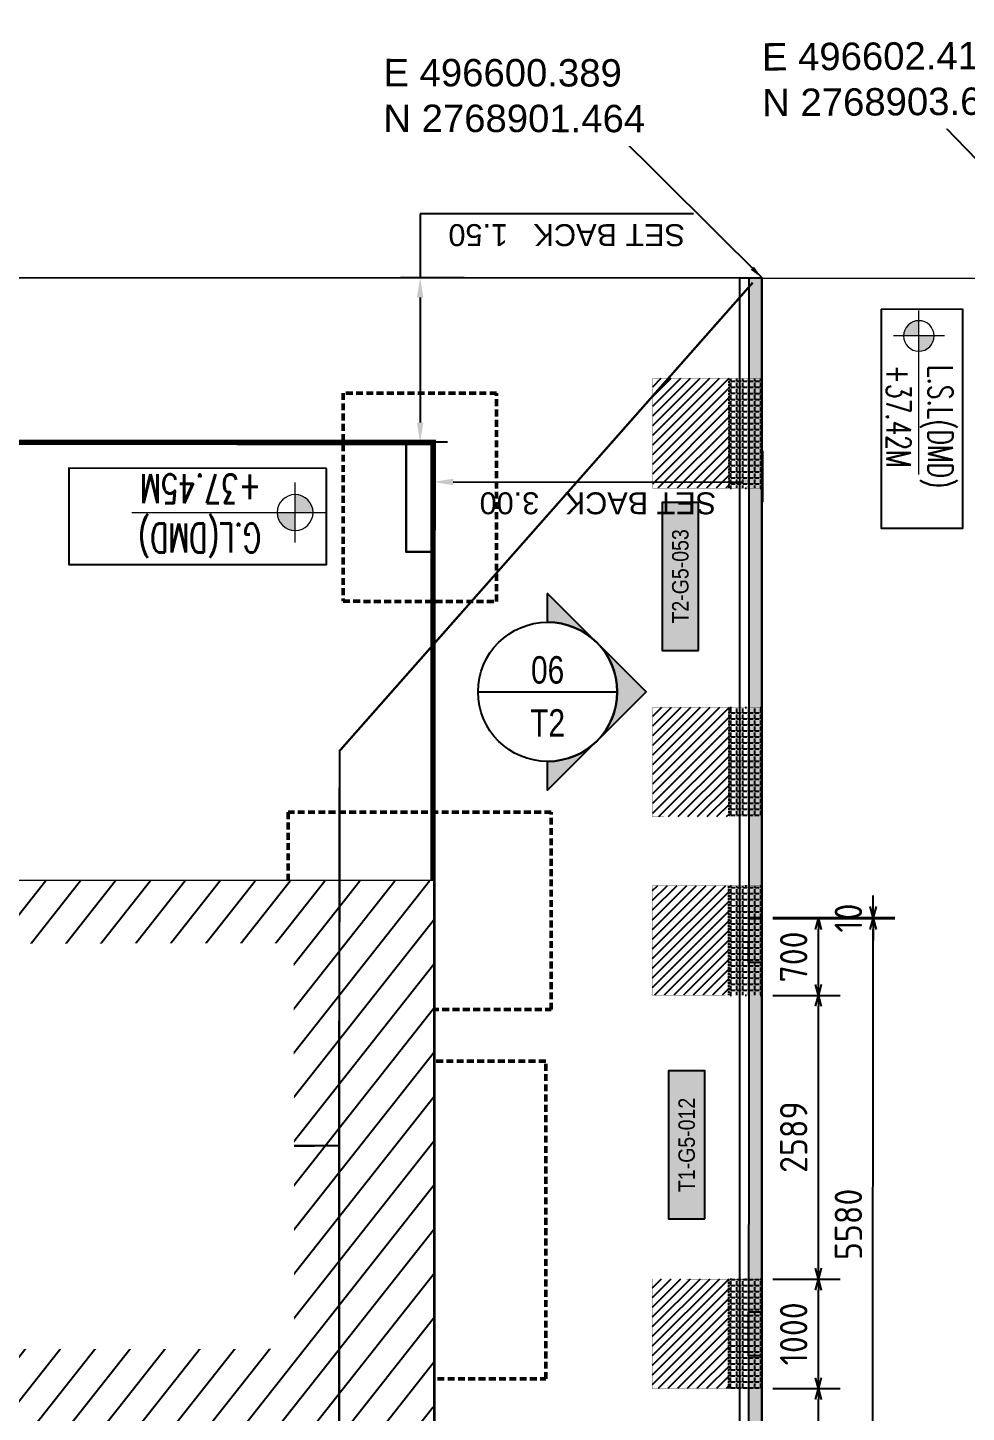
# Model space of a CAD drawing. Header units: centimetres. Extents: x -6122352 to 4157695, y -1694241 to 1947892.
# Drawn here: x 137659 to 146221, y -161124 to -148489 of the extents above; entities that cross this region are included whole.
import ezdxf
from ezdxf.enums import TextEntityAlignment as Align
from ezdxf.xclip import XClip

# ---------------------------------------------------------------- set-up
doc = ezdxf.new("R2010")
doc.units = ezdxf.units.CM
doc.header["$MEASUREMENT"] = 0
doc.header["$XCLIPFRAME"] = 2
doc.header["$PDMODE"] = 66
doc.header["$PDSIZE"] = 100
for name, pattern in [('DASHED2', [0.375, 0.25, -0.125]), ('XR-AR-END-SETTING OUT PLAN$0$23261-XR-AR-SI-GF$0$HIDDEN', [0.375, 0.25, -0.125]), ('XR-AR-END-SETTING OUT PLAN$0$23585-XR-AR-END-GROUND FLOOR$0$23261-XR-AR-SI-GF$0$HIDDEN', [0.375, 0.25, -0.125]), ('XR-AR-END-SETTING OUT PLAN$0$23585-XR-AR-END-GROUND FLOOR$0$945-4P-1-101-GROUND FLOOR PLAN$0$XR-MIDDLE-GROUND FLOOR PLAN$0$HIDDEN2', [0.1875, 0.125, -0.0625]), ('XR-AR-END-SETTING OUT PLAN$0$23585-XR-AR-END-GROUND FLOOR$0$XR-END-GROUND FLOOR PLAN$0$HIDDEN2', [0.1875, 0.125, -0.0625])]:
    doc.linetypes.add(name, pattern=pattern)
for name, color, linetype in [('00-MI-DIM', 7, 'Continuous'), ('23585-XR-AR-BOUNDARY WALLS AND SETBACKS$0$setback', 7, 'XR-AR-END-SETTING OUT PLAN$0$23261-XR-AR-SI-GF$0$HIDDEN'), ('@MI-FOOTINGS', 7, 'Continuous'), ('@MI-MEP', 7, 'Continuous'), ('@MI-REF LAYER', 7, 'Continuous'), ('@MI-TYPE-01', 30, 'Continuous'), ('@MI-TYPE-02', 6, 'Continuous'), ('B_TH_4', 7, 'Continuous'), ('PANEL-TAGS', 7, 'Continuous'), ('XR-AR-END-SETTING OUT PLAN$0$23585-XR-AR-END-GROUND FLOOR$0$A-Flor-Strs', 1, 'Continuous'), ('XREF1$0$S-LEVELS', 2, 'Continuous'), ('XREF1$0$TYPICAL NEW PROFILE', 3, 'Continuous')]:
    doc.layers.add(name, color=color, linetype=linetype)
doc.layers.add('23585-XR-AR-DAMAC PLOT LIMITS$0$1-End units', color=7, linetype='Continuous', lineweight=5, true_color=0xf8991e)
doc.layers.add('23585-XR-AR-DAMAC PLOT LIMITS$0$1-Open Space', color=7, linetype='Continuous', lineweight=5, true_color=0x90cf5a)
for name, color, linetype, lineweight in [('@ Foundations', 4, 'DASHED2', 50), ('A-ANNO-TEXT', 3, 'Continuous', 25), ('Text Coordinate', 7, 'Continuous', 15), ('XR-AR-END-SETTING OUT PLAN$0$23585-XR-AR-END-GROUND FLOOR$0$A-DOOR-FULL', 1, 'Continuous', 9), ('XR-AR-END-SETTING OUT PLAN$0$23585-XR-AR-END-GROUND FLOOR$0$A-FLOR-OVHD', 9, 'XR-AR-END-SETTING OUT PLAN$0$23585-XR-AR-END-GROUND FLOOR$0$23261-XR-AR-SI-GF$0$HIDDEN', 15), ('XR-AR-END-SETTING OUT PLAN$0$23585-XR-AR-END-GROUND FLOOR$0$A-GLAZ-SILL', 8, 'Continuous', 5), ('XR-AR-END-SETTING OUT PLAN$0$23585-XR-AR-END-GROUND FLOOR$0$A-GLAZ-WNDO', 232, 'Continuous', 9), ('XR-AR-END-SETTING OUT PLAN$0$23585-XR-AR-END-GROUND FLOOR$0$A-WALL', 7, 'Continuous', 30), ('XR-AR-END-SETTING OUT PLAN$0$23585-XR-AR-END-GROUND FLOOR$0$S-COLS', 51, 'Continuous', 40), ('XR-AR-END-SETTING OUT PLAN$0$23585-XR-AR-END-GROUND FLOOR$0$S-COLS-PATT', 8, 'Continuous', 5), ('XREF1$0$36-TAGLVL', 23, 'Continuous', 9)]:
    doc.layers.add(name, color=color, linetype=linetype, lineweight=lineweight)
doc.styles.add('Arial Narrow', font='ARIALN.TTF', dxfattribs={"width": 0.95, "height": 500})
doc.styles.add('PANELTAG_STYLE', font='arial.ttf')
doc.styles.add('Schueco-BEMSTIL', font='isocpeur.ttf', dxfattribs={"width": 0.9})
doc.styles.get("Standard").update_dxf_attribs({"font": 'arial.ttf'})
doc.styles.add('TITLE', font='arial.ttf')
doc.styles.add('XREF1$0$DLT_TEXT', font='romans.shx', dxfattribs={"width": 0.7})
doc.dimstyles.new('MI- JWC-TXT-2.5 MM', dxfattribs={"dimscale": 1.5, "dimtxt": 2.5, "dimasz": 1, "dimexe": 2, "dimexo": 1, "dimgap": 1, "dimtad": 1, "dimdec": 0, "dimdsep": 46, "dimtxsty": 'Schueco-BEMSTIL', "dimblk": 'OPEN30', "dimcen": 0, "dimdle": 2, "dimclrd": 140, "dimclre": 8, "dimclrt": 40, "dimadec": 0, "dimazin": 2, "dimtfac": 1, "dimtdec": 0, "dimtix": 1, "dimtmove": 2, "dimatfit": 3, "dimldrblk": 'OPEN', "dimfxl": 2, "dimlwd": -1, "dimlwe": -1, "dimarcsym": 0})
doc.dimstyles.get("Standard").update_dxf_attribs({"dimtxt": 5, "dimasz": 0.5, "dimexe": 0.18, "dimexo": 0.0625, "dimgap": 0.09, "dimtad": 0, "dimtih": 1, "dimtoh": 1, "dimdec": 0, "dimzin": 0, "dimdsep": 46, "dimtxsty": 'Standard', "dimcen": 0.09, "dimadec": 0, "dimazin": 0, "dimtfac": 1, "dimtdec": 0, "dimtofl": 0, "dimtmove": 0, "dimatfit": 3, "dimfxl": 1, "dimtolj": 1, "dimtzin": 0, "dimarcsym": 0})

# ---------------------------------------------------------------- blocks, each defined once
blk = doc.blocks.new('23585-XR-AR-BOUNDARY WALLS AND SETBACKS')
at = {"layer": '23585-XR-AR-BOUNDARY WALLS AND SETBACKS$0$setback', "ltscale": 40, "const_width": 0.05}
blk.add_lwpolyline([(496589.325, 2768858.303), (496574.947, 2768871.477), (496579.102, 2768876.011), (496583.155, 2768880.435), (496587.209, 2768884.859), (496591.262, 2768889.282), (496595.316, 2768893.706), (496599.469, 2768898.239), (496613.846, 2768885.065), (496609.693, 2768880.533), (496605.639, 2768876.109), (496601.586, 2768871.685), (496597.533, 2768867.261), (496593.479, 2768862.838), (496589.325, 2768858.303)], dxfattribs=at)
at = {"layer": '@MI-TYPE-01'}
blk.add_line((496617.876, 2768885.171), (496600.254, 2768901.316), dxfattribs=at)
blk.add_lwpolyline([(496618.085, 2768885.251), (496600.389, 2768901.464), (496600.254, 2768901.316)], dxfattribs=at)
blk = doc.blocks.new('A$C9d9485f6')
at = {"layer": 'A-ANNO-TEXT', "rotation": 312.4881850805905}
blk.add_blockref('23585-XR-AR-BOUNDARY WALLS AND SETBACKS', (-2377088.535, -1504219.252), dxfattribs=at)
blk = doc.blocks.new('23585-XR-AR-DAMAC PLOT LIMITS')
at = {"layer": '23585-XR-AR-DAMAC PLOT LIMITS$0$1-End units', "color": 251, "true_color": 0x636466}
blk.add_lwpolyline([(496618.085, 2768885.251), (496611.905, 2768878.506), (496594.21, 2768894.72), (496600.389, 2768901.464)], close=True, dxfattribs=at)
at = {"layer": '23585-XR-AR-DAMAC PLOT LIMITS$0$1-Open Space', "color": 251, "true_color": 0x636466}
blk.add_lwpolyline([(496620.111, 2768887.462), (496637.806, 2768871.248), (496635.78, 2768869.036), (496618.085, 2768885.251), (496600.389, 2768901.464), (496602.416, 2768903.676)], close=True, dxfattribs=at)
blk = doc.blocks.new('A$Cf093b529')
at = {"layer": 'A-ANNO-TEXT'}
blk.add_blockref('23585-XR-AR-DAMAC PLOT LIMITS', (-495391.99, -2768603.442), dxfattribs=at)
blk = doc.blocks.new('A$C55710cd0')
at = {"color": 1, "true_color": 0xeb0000, "const_width": 0.008}
blk.add_lwpolyline([(42.298, -24), (33.148, -24), (27.148, -24), (21.148, -24), (15.148, -24), (9.148, -24), (0.001, -24), (0, 0), (9.148, 0), (15.148, 0), (21.148, 0), (27.148, 0), (33.148, 0), (42.298, 0)], close=True, dxfattribs=at)
blk = doc.blocks.new('*U35')
for points in [[(91, 0), (41, 0), (41, 1021), (91, 1021)], [(0, 0), (38, 0), (38, -50), (50, -50), (50, -250), (0, -250)], [(1100, 0), (1062, 0), (1062, -50), (1050, -50), (1050, -250), (1100, -250)]]:
    blk.add_lwpolyline(points, close=True)
at = {"color": 8, "linetype": 'XR-AR-END-SETTING OUT PLAN$0$23585-XR-AR-END-GROUND FLOOR$0$XR-END-GROUND FLOOR PLAN$0$HIDDEN2'}
blk.add_arc((41, 0), 1021, 0, 90, dxfattribs=at)
at = {"layer": 'XR-AR-END-SETTING OUT PLAN$0$23585-XR-AR-END-GROUND FLOOR$0$A-GLAZ-SILL', "linetype": 'XR-AR-END-SETTING OUT PLAN$0$23585-XR-AR-END-GROUND FLOOR$0$945-4P-1-101-GROUND FLOOR PLAN$0$XR-MIDDLE-GROUND FLOOR PLAN$0$HIDDEN2', "ltscale": 3}
blk.add_lwpolyline([(0, 0), (1100, 0), (1100, -250), (0, -250)], close=True, dxfattribs=at)
blk = doc.blocks.new('*U37')
for points in [[(91, 0), (41, 0), (41, 1021), (91, 1021)], [(0, 0), (38, 0), (38, -50), (50, -50), (50, -110), (0, -110)], [(1100, 0), (1062, 0), (1062, -50), (1050, -50), (1050, -110), (1100, -110)]]:
    blk.add_lwpolyline(points, close=True)
at = {"color": 8, "linetype": 'XR-AR-END-SETTING OUT PLAN$0$23585-XR-AR-END-GROUND FLOOR$0$XR-END-GROUND FLOOR PLAN$0$HIDDEN2'}
blk.add_arc((41, 0), 1021, 0, 90, dxfattribs=at)
at = {"layer": 'XR-AR-END-SETTING OUT PLAN$0$23585-XR-AR-END-GROUND FLOOR$0$A-GLAZ-SILL', "linetype": 'XR-AR-END-SETTING OUT PLAN$0$23585-XR-AR-END-GROUND FLOOR$0$945-4P-1-101-GROUND FLOOR PLAN$0$XR-MIDDLE-GROUND FLOOR PLAN$0$HIDDEN2', "ltscale": 3}
blk.add_lwpolyline([(0, 0), (1100, 0), (1100, -110), (0, -110)], close=True, dxfattribs=at)
blk = doc.blocks.new('XR-AR-END-SETTING OUT PLAN$0$23585-XR-AR-END-GROUND FLOOR$0$A$C75a8815d')
at = {"layer": 'XR-AR-END-SETTING OUT PLAN$0$23585-XR-AR-END-GROUND FLOOR$0$S-COLS', "color": 252, "lineweight": 30}
for points in [[(0, 3500), (0, 2700), (250, 2700), (250, 3500)], [(0, 0), (0, 550), (250, 550), (250, 0)], [(0, -4000), (0, -3000), (250, -3000), (250, -4000)]]:
    blk.add_lwpolyline(points, close=True, dxfattribs=at)
blk = doc.blocks.new('XR-AR-END-SETTING OUT PLAN')
at = {"layer": 'XR-AR-END-SETTING OUT PLAN$0$23585-XR-AR-END-GROUND FLOOR$0$A-FLOR-OVHD', "color": 8}
blk.add_line((3200, 10250), (3200, 9000), dxfattribs=at)
at = {"layer": 'XR-AR-END-SETTING OUT PLAN$0$23585-XR-AR-END-GROUND FLOOR$0$A-FLOR-OVHD', "color": 8, "ltscale": 5}
for p, q in [((4150, 9210), (3250, 9610)), ((3250, 9210), (4150, 9610))]:
    blk.add_line(p, q, dxfattribs=at)
blk.add_lwpolyline([(3250, 9210), (4150, 9210), (4150, 9610), (3250, 9610)], close=True, dxfattribs=at)
at = {"layer": 'XR-AR-END-SETTING OUT PLAN$0$23585-XR-AR-END-GROUND FLOOR$0$A-Flor-Strs', "color": 8}
for p, q in [((3000, 10250), (3000, 9000)), ((3300, 10250), (3300, 9000)), ((3300, 9550), (3171, 9681)), ((3000, 9550), (3300, 9550)), ((3300, 9550), (3171, 9419))]:
    blk.add_line(p, q, dxfattribs=at)
at = {"layer": 'XR-AR-END-SETTING OUT PLAN$0$23585-XR-AR-END-GROUND FLOOR$0$A-GLAZ-SILL', "color": 8}
blk.add_line((3250, 6050), (3250, 8200), dxfattribs=at)
at = {"layer": 'XR-AR-END-SETTING OUT PLAN$0$23585-XR-AR-END-GROUND FLOOR$0$A-GLAZ-WNDO', "color": 8}
for p, q in [((3000, 8200), (3000, 8150)), ((3150, 8150), (3000, 8150)), ((3150, 8200), (3150, 8150)), ((3150, 6100), (3150, 8200)), ((3000, 7448), (3000, 7498)), ((3000, 7498), (3150, 7498)), ((3150, 7498), (3150, 7448)), ((3150, 7448), (3000, 7448)), ((3000, 6747), (3000, 6797)), ((3000, 6797), (3150, 6797)), ((3150, 6747), (3000, 6747)), ((3150, 6797), (3150, 6747)), ((3000, 6050), (3000, 6100)), ((3000, 6100), (3150, 6100)), ((3150, 6100), (3150, 6050)), ((3000, 6050), (3250, 6050))]:
    blk.add_line(p, q, dxfattribs=at)
for points in [[(3250, 8200), (3000, 8200)], [(3000, 7498), (3000, 8150)], [(3050, 8150), (3050, 7498)], [(3000, 6100), (3000, 7448)], [(3050, 7448), (3050, 6797)], [(3050, 6747), (3050, 6100)]]:
    blk.add_lwpolyline(points, dxfattribs=at)
at = {"layer": 'XR-AR-END-SETTING OUT PLAN$0$23585-XR-AR-END-GROUND FLOOR$0$A-WALL', "color": 8}
for points in [[(9250, 6650), (9050, 6650), (9050, 8750), (6850, 8750), (6850, 8700), (6750, 8700), (6750, 8750), (6650, 8750), (6650, 8850), (6950, 8850), (6950, 8900), (7050, 8900), (7050, 8850), (9050, 8850), (9050, 10350), (7050, 10350), (7050, 9800), (6950, 9800), (6950, 10550), (7050, 10550), (7050, 10450), (9050, 10450), (9050, 19523), (9250, 19523)], [(4790, 8750), (3250, 8750), (3250, 8200), (3000, 8200), (3000, 9000), (4540, 9000), (4540, 9050), (4790, 9050)], [(5650, 8750), (4790, 8750), (4790, 8850), (5650, 8850)], [(3250, 5750), (3250, 5750), (3250, 6050), (3000, 6050), (3000, 5500), (3250, 5500)], [(3250, 5500), (7760, 5500), (7760, 5750), (3250, 5750)]]:
    blk.add_lwpolyline(points, close=True, dxfattribs=at)
blk.add_lwpolyline([(3850, 10500), (5750, 10500), (5750, 10250), (4790, 10250), (4790, 10150), (4540, 10150), (4540, 10250), (3000, 10250), (3000, 12000), (3250, 12000), (3250, 11100), (3850, 11100), (3850, 10500)], dxfattribs=at)
at = {"layer": 'XR-AR-END-SETTING OUT PLAN$0$23585-XR-AR-END-GROUND FLOOR$0$A-DOOR-FULL', "color": 8, "xscale": -1, "rotation": 270}
blk.add_blockref('*U35', (4790, 9050), dxfattribs=at)
at = {"layer": 'XR-AR-END-SETTING OUT PLAN$0$23585-XR-AR-END-GROUND FLOOR$0$A-DOOR-FULL', "color": 8, "xscale": 0.9090909090912127, "yscale": 0.9090909090912127, "zscale": 0.9090909090912127, "rotation": 179.9999999999999}
blk.add_blockref('*U37', (6650, 8750), dxfattribs=at)
at = {"layer": 'XR-AR-END-SETTING OUT PLAN$0$23585-XR-AR-END-GROUND FLOOR$0$S-COLS-PATT', "color": 8}
blk.add_blockref('XR-AR-END-SETTING OUT PLAN$0$23585-XR-AR-END-GROUND FLOOR$0$A$C75a8815d', (3000, 5500), dxfattribs=at)
blk = doc.blocks.new('END UNIT')
at = {"xscale": 0.001, "yscale": 0.001, "zscale": 0.001}
blk.add_blockref('XR-AR-END-SETTING OUT PLAN', (-9.15, 0), dxfattribs=at)
blk = doc.blocks.new('TH_4')
blk.add_blockref('END UNIT', (495802.305, 2769130.514))
blk = doc.blocks.new('23585-XR-AR-MALDIVE-3$0$TH_4')
at = {"layer": 'B_TH_4', "xscale": 1.000039184446315, "yscale": 1.000039184446315, "zscale": 1.000039184446315}
blk.add_blockref('TH_4', (-19.427, -108.507), dxfattribs=at)
at = {"layer": '@ Foundations', "linetype": 'DASHED2', "ltscale": 0.25}
for points in [[(495795.13, 2769137.66), (495797.43, 2769137.66), (495797.43, 2769140.56), (495795.13, 2769140.56)], [(495797.48, 2769135.39), (495797.48, 2769137.19), (495795.08, 2769137.19), (495795.08, 2769135.39)], [(495795.58, 2769131.565), (495796.98, 2769131.565), (495796.98, 2769133.465), (495795.58, 2769133.465)]]:
    blk.add_lwpolyline(points, close=True, dxfattribs=at)
blk = doc.blocks.new('XREF1$0$LVL  ATTR')
at = {"color": 7}
blk.add_wipeout([(-0.337, 0.384), (1.897, 0.384), (1.897, -0.45), (-0.337, -0.45)], dxfattribs=at)
at = {"layer": 'XREF1$0$36-TAGLVL', "extrusion": (-4.88814e-07, 1.40652e-17, 1)}
h = blk.add_hatch(color=252, dxfattribs=at)
h.paths.add_polyline_path([(-0.065, 0.156, 0.414214), (-0.222, 0), (-0.065, 0)])
h.paths.add_polyline_path([(0.091, 0), (-0.065, 0), (-0.065, -0.156, 0.414214)])
for p, q in [((-0.065, -0.26), (-0.065, 0.26)), ((1.351, 0, 0), (-0.325, 0, 0))]:
    blk.add_line(p, q, dxfattribs=at)
blk.add_circle((-0.065, 0, 0), 0.156, dxfattribs=at)
at = {"layer": 'XREF1$0$S-LEVELS', "color": 1}
blk.add_lwpolyline([(-0.337, 0.384), (1.897, 0.384), (1.897, -0.45), (-0.337, -0.45)], close=True, dxfattribs=at)
at = {"layer": 'XREF1$0$TYPICAL NEW PROFILE', "color": 3, "style": 'XREF1$0$DLT_TEXT', "width": 0.7}
for tag, p in [('+0.00M', (0.241, 0.067, 0)), ('S.S.L', (0.241, -0.345, 0))]:
    blk.add_attdef(tag, p, '', height=0.25, dxfattribs=at)
blk = doc.blocks.new('*D500')
at = {"color": 0, "lineweight": -2, "transparency": 16777216}
for p, q in [((494319.885, 2767861.752), (494319.885, 2767862.215)), ((494322.884, 2767861.739), (494322.884, 2767862.215)), ((494322.704, 2767862.035), (494320.065, 2767862.035))]:
    blk.add_line(p, q, dxfattribs=at)
at = {"color": 0, "transparency": 16777216}
for points in [[(494320.065, 2767862.065), (494320.065, 2767862.005), (494319.885, 2767862.035)], [(494322.704, 2767862.065), (494322.704, 2767862.005), (494322.884, 2767862.035)]]:
    blk.add_solid(points, dxfattribs=at)
at = {"layer": 'Defpoints', "color": 0, "transparency": 16777216}
for p in [(494319.885, 2767862.035), (494319.885, 2767861.69), (494322.884, 2767861.677)]:
    blk.add_point(p, dxfattribs=at)
at = {"color": 0, "transparency": 16777216, "insert": (494321.385, 2767862.228), "char_height": 0.2, "attachment_point": 5}
blk.add_mtext('\\A1;SET BACK   3.00', dxfattribs=at)
blk = doc.blocks.new('*D502')
at = {"color": 0, "lineweight": -2, "transparency": 16777216}
for p, q in [((494322.756, 2767861.673), (494323.187, 2767861.673)), ((494323.007, 2767860.353), (494323.007, 2767861.493)), ((494322.606, 2767860.173), (494323.187, 2767860.173)), ((494323.007, 2767859.588), (494323.007, 2767860.173)), ((494320.514, 2767859.588), (494323.007, 2767859.588))]:
    blk.add_line(p, q, dxfattribs=at)
at = {"color": 0, "transparency": 16777216}
for points in [[(494322.977, 2767861.493), (494323.037, 2767861.493), (494323.007, 2767861.673)], [(494322.977, 2767860.353), (494323.037, 2767860.353), (494323.007, 2767860.173)]]:
    blk.add_solid(points, dxfattribs=at)
at = {"layer": 'Defpoints', "color": 0, "transparency": 16777216}
for p in [(494322.693, 2767861.673), (494323.007, 2767861.673), (494322.543, 2767860.173)]:
    blk.add_point(p, dxfattribs=at)
at = {"color": 0, "transparency": 16777216, "insert": (494321.67, 2767859.781), "char_height": 0.2, "attachment_point": 5}
blk.add_mtext('\\A1;SET BACK   1.50', dxfattribs=at)
blk = doc.blocks.new('T1-FOOTING')
at = {"transparency": 33554679}
h = blk.add_hatch(dxfattribs=at)
h.set_pattern_fill('ANGLE', color=256, scale=500)
h.set_pattern_definition([(0, (0, 0), (0, 137.5), [100, -37.5]), (90, (0, 0), (-137.5, 8e-15), [100, -37.5])])
h.paths.add_polyline_path([(-500, -300), (500, -300), (500, 0), (-500, 0)])
h.paths.add_polyline_path([(-499.75, -299.75), (499.75, -299.75), (499.75, -0.25), (-499.75, -0.25)], flags=16)
h = blk.add_hatch(dxfattribs=at)
h.set_pattern_fill('ANGLE', color=8, scale=200)
h.set_pattern_definition([(0, (0, 0), (0, 55), [40, -15]), (90, (0, 0), (-55, 3e-15), [40, -15])])
h.paths.add_polyline_path([(500, -300), (500, 0), (-500, 0), (-500, -300)])
h = blk.add_hatch(dxfattribs=at)
h.set_pattern_fill('ANSI31', color=8, scale=500)
h.paths.add_polyline_path([(500, -1000), (500, -300), (-500, -300), (-500, -1000)])
at = {"layer": '@MI-TYPE-01', "color": 240, "linetype": 'DASHED2', "true_color": 0xed1f24}
blk.add_line((-500, -300), (500, -300), dxfattribs=at)
at = {"layer": '@MI-TYPE-01', "color": 240, "true_color": 0xed1f24, "const_width": 2.5}
blk.add_lwpolyline([(-500, 0), (500, 0), (500, -1000), (-500, -1000)], close=True, dxfattribs=at)
blk = doc.blocks.new('A$C6af4942d')
at = {"layer": '@MI-TYPE-02'}
h = blk.add_hatch(color=256, dxfattribs=at)
h.dxf.hatch_style = 1
h.paths.add_polyline_path([(0, 0.7), (-5835, 0.7), (-5835, 120.7), (0, 120.7)])
at = {"layer": '@MI-TYPE-02', "const_width": 2.5}
for points in [[(0, 120.7), (-5835, 120.7), (-5835, 0.7), (0, 0.7)], [(0, 0.7), (-5835, 0.7), (-5835, 120.7), (0, 120.7)]]:
    blk.add_lwpolyline(points, close=True, dxfattribs=at)
at = {"layer": '@MI-FOOTINGS', "color": 240, "true_color": 0xed1f24, "xscale": -1, "rotation": 180}
for p in [(-4417.5, -0.1), (-1417.5, -0.1)]:
    blk.add_blockref('T1-FOOTING', p, dxfattribs=at)
blk = doc.blocks.new('RCC COPING')
at = {"layer": '@MI-TYPE-01', "transparency": 33554679}
h = blk.add_hatch(color=8, dxfattribs=at)
h.dxf.hatch_style = 1
h.paths.add_polyline_path([(60, 200), (-60, 200), (-60, -200), (60, -200)])
at = {"layer": '@MI-TYPE-01', "color": 30}
blk.add_lwpolyline([(-60, 200), (60, 200), (60, -200), (-60, -200)], close=True, dxfattribs=at)
blk = doc.blocks.new('31309MM')
at = {"layer": '@MI-TYPE-01', "transparency": 33554679}
h = blk.add_hatch(color=30, dxfattribs=at)
h.dxf.hatch_style = 1
h.paths.add_polyline_path([(0, 120), (5582, 120), (5582, 0), (0, 0)])
h.paths.add_polyline_path([(5592, 0), (12764, 0), (12764, 120), (5592, 120)])
h.paths.add_polyline_path([(12774, 120), (18356, 120), (18356, 0), (12774, 0)])
h.paths.add_polyline_path([(18366, 0), (23537, 0), (23537, 120), (18366, 120)])
h.paths.add_polyline_path([(23547, 120), (30720, 120), (30720, 0), (23547, 0)])
h.paths.add_polyline_path([(30730, 0), (36309, 0), (36309, 120), (30730, 120)])
at = {"layer": '@MI-TYPE-01', "color": 30}
blk.add_lwpolyline([(30730, 0), (36309, 0), (36309, 120), (30730, 120)], close=True, dxfattribs=at)
at = {"layer": '@MI-TYPE-01', "color": 240, "true_color": 0xed1f24, "rotation": 89.95700707059105}
for p in [(32520, 60), (36109, 60)]:
    blk.add_blockref('RCC COPING', p, dxfattribs=at)
blk = doc.blocks.new('A$Ceca04276')
at = {"layer": '@MI-TYPE-01', "color": 30, "rotation": 89.98971944707202}
blk.add_blockref('31309MM', (0, 10), dxfattribs=at)
blk = doc.blocks.new('_Open30')
at = {"color": 0, "linetype": 'ByBlock', "lineweight": -2}
for p, q in [((-1, 0.27), (0, 0)), ((0, 0), (-1, -0.27)), ((0, 0), (-1, 0))]:
    blk.add_line(p, q, dxfattribs=at)
blk = doc.blocks.new('*D988')
at = {"layer": '00-MI-DIM', "color": 8, "transparency": 16777216}
for p, q in [((144456, -156619), (145570, -156619)), ((144455, -162199), (145569, -162199))]:
    blk.add_line(p, q, dxfattribs=at)
at = {"layer": '00-MI-DIM', "color": 140, "transparency": 16777216}
blk.add_line((145369, -162099), (145370, -156719), dxfattribs=at)
at = {"layer": 'Defpoints', "color": 0, "transparency": 16777216}
for p in [(144356, -156619), (145370, -156619), (144355, -162199)]:
    blk.add_point(p, dxfattribs=at)
at = {"layer": '00-MI-DIM', "color": 140, "transparency": 16777216, "xscale": 100, "yscale": 100, "zscale": 100}
for p, rotation in [((145370, -156619), 89.98973417893167), ((145369, -162199), 269.9897341789317)]:
    blk.add_blockref('_Open30', p, dxfattribs=dict(at, rotation=rotation))
at = {"layer": '00-MI-DIM', "color": 40, "transparency": 16777216, "insert": (145145, -159409), "char_height": 250, "attachment_point": 5, "rotation": 89.9897, "style": 'Schueco-BEMSTIL'}
blk.add_mtext('5580', dxfattribs=at)
blk = doc.blocks.new('_Open')
at = {"color": 0, "linetype": 'ByBlock', "lineweight": -2}
for p, q in [((-1, 0.2), (0, 0)), ((-1, -0.2), (0, 0)), ((0, 0), (-1, 0))]:
    blk.add_line(p, q, dxfattribs=at)
blk = doc.blocks.new('*D989')
at = {"layer": '00-MI-DIM', "color": 140, "transparency": 16777216}
for p, q in [((145370, -156509), (145370, -156409)), ((145370, -156619), (145370, -156609)), ((145370, -156719), (145370, -156819))]:
    blk.add_line(p, q, dxfattribs=at)
at = {"layer": '00-MI-DIM', "color": 8, "transparency": 16777216}
for p, q in [((144456, -156609), (145570, -156609)), ((144456, -156619), (145570, -156619))]:
    blk.add_line(p, q, dxfattribs=at)
at = {"layer": 'Defpoints', "color": 0, "transparency": 16777216}
for p in [(144356, -156609), (144356, -156619), (145370, -156609)]:
    blk.add_point(p, dxfattribs=at)
at = {"layer": '00-MI-DIM', "color": 140, "transparency": 16777216, "xscale": 100, "yscale": 100, "zscale": 100}
for p, rotation in [((145370, -156609), 269.9897341789317), ((145370, -156619), 89.98973417893167)]:
    blk.add_blockref('_Open30', p, dxfattribs=dict(at, rotation=rotation))
at = {"layer": '00-MI-DIM', "color": 40, "transparency": 16777216, "insert": (145145, -156614), "char_height": 250, "attachment_point": 5, "rotation": 89.9897, "style": 'Schueco-BEMSTIL'}
blk.add_mtext('10', dxfattribs=at)
blk = doc.blocks.new('*D1006')
at = {"layer": '@MI-TYPE-02', "color": 8, "transparency": 16777216}
for p, q in [((144455, -160908), (145071, -160908)), ((144455, -163499), (145070, -163499))]:
    blk.add_line(p, q, dxfattribs=at)
at = {"layer": '@MI-TYPE-02', "color": 140, "transparency": 16777216}
blk.add_line((144870, -163399), (144871, -161008), dxfattribs=at)
at = {"layer": 'Defpoints', "color": 0, "transparency": 16777216}
for p in [(144355, -160908), (144871, -160908), (144355, -163499)]:
    blk.add_point(p, dxfattribs=at)
at = {"layer": '@MI-TYPE-02', "color": 140, "transparency": 16777216, "xscale": 100, "yscale": 100, "zscale": 100}
for p, rotation in [((144871, -160908), 89.98984397145455), ((144870, -163499), 269.9898439714545)]:
    blk.add_blockref('_Open30', p, dxfattribs=dict(at, rotation=rotation))
at = {"layer": '@MI-TYPE-02', "color": 40, "transparency": 16777216, "insert": (144645, -162204), "char_height": 250, "attachment_point": 5, "rotation": 89.9898, "style": 'Schueco-BEMSTIL'}
blk.add_mtext('2591', dxfattribs=at)
blk = doc.blocks.new('*D1007')
at = {"layer": '@MI-TYPE-02', "color": 8, "transparency": 16777216}
for p, q in [((144455, -159908), (145071, -159908)), ((144455, -160908), (145071, -160908))]:
    blk.add_line(p, q, dxfattribs=at)
at = {"layer": '@MI-TYPE-02', "color": 140, "transparency": 16777216}
blk.add_line((144871, -160808), (144871, -160008), dxfattribs=at)
at = {"layer": 'Defpoints', "color": 0, "transparency": 16777216}
for p in [(144355, -159908), (144871, -159908), (144355, -160908)]:
    blk.add_point(p, dxfattribs=at)
at = {"layer": '@MI-TYPE-02', "color": 140, "transparency": 16777216, "xscale": 100, "yscale": 100, "zscale": 100}
for p, rotation in [((144871, -159908), 89.98984397145455), ((144871, -160908), 269.9898439714545)]:
    blk.add_blockref('_Open30', p, dxfattribs=dict(at, rotation=rotation))
at = {"layer": '@MI-TYPE-02', "color": 40, "transparency": 16777216, "insert": (144646, -160408), "char_height": 250, "attachment_point": 5, "rotation": 89.9898, "style": 'Schueco-BEMSTIL'}
blk.add_mtext('1000', dxfattribs=at)
blk = doc.blocks.new('*D1008')
at = {"layer": '@MI-TYPE-02', "color": 8, "transparency": 16777216}
for p, q in [((144456, -157319), (145071, -157319)), ((144455, -159908), (145071, -159908))]:
    blk.add_line(p, q, dxfattribs=at)
at = {"layer": '@MI-TYPE-02', "color": 140, "transparency": 16777216}
blk.add_line((144871, -159808), (144871, -157419), dxfattribs=at)
at = {"layer": 'Defpoints', "color": 0, "transparency": 16777216}
for p in [(144356, -157319), (144871, -157319), (144355, -159908)]:
    blk.add_point(p, dxfattribs=at)
at = {"layer": '@MI-TYPE-02', "color": 140, "transparency": 16777216, "xscale": 100, "yscale": 100, "zscale": 100}
for p, rotation in [((144871, -157319), 89.98984397145455), ((144871, -159908), 269.9898439714545)]:
    blk.add_blockref('_Open30', p, dxfattribs=dict(at, rotation=rotation))
at = {"layer": '@MI-TYPE-02', "color": 40, "transparency": 16777216, "insert": (144646, -158613), "char_height": 250, "attachment_point": 5, "rotation": 89.9898, "style": 'Schueco-BEMSTIL'}
blk.add_mtext('2589', dxfattribs=at)
blk = doc.blocks.new('*D1009')
at = {"layer": '@MI-TYPE-02', "color": 8, "transparency": 16777216}
for p, q in [((144456, -156619), (145071, -156619)), ((144456, -157319), (145071, -157319))]:
    blk.add_line(p, q, dxfattribs=at)
at = {"layer": '@MI-TYPE-02', "color": 140, "transparency": 16777216}
blk.add_line((144871, -157219), (144871, -156719), dxfattribs=at)
at = {"layer": 'Defpoints', "color": 0, "transparency": 16777216}
for p in [(144356, -156619), (144871, -156619), (144356, -157319)]:
    blk.add_point(p, dxfattribs=at)
at = {"layer": '@MI-TYPE-02', "color": 140, "transparency": 16777216, "xscale": 100, "yscale": 100, "zscale": 100}
for p, rotation in [((144871, -156619), 89.98984397145455), ((144871, -157319), 269.9898439714545)]:
    blk.add_blockref('_Open30', p, dxfattribs=dict(at, rotation=rotation))
at = {"layer": '@MI-TYPE-02', "color": 40, "transparency": 16777216, "insert": (144646, -156969), "char_height": 250, "attachment_point": 5, "rotation": 89.9898, "style": 'Schueco-BEMSTIL'}
blk.add_mtext('700', dxfattribs=at)
blk = doc.blocks.new('PANELTAG')
at = {"layer": 'PANEL-TAGS', "color": 1}
blk.add_lwpolyline([(-13.5, -3.3), (13.5, -3.3), (13.5, 3.3), (-13.5, 3.3)], close=True, dxfattribs=at)
at = {"layer": 'PANEL-TAGS', "color": 40, "true_color": 0xffd700}
blk.add_solid([(-13.5, -3.3), (13.5, -3.3), (-13.5, 3.3), (13.5, 3.3)], dxfattribs=at)
at = {"layer": 'PANEL-TAGS', "color": 5, "style": 'PANELTAG_STYLE', "width": 0.85}
blk.add_attdef('TAGNO', text='', height=3, dxfattribs=at).set_placement((0, 0), align=Align.MIDDLE)
blk = doc.blocks.new('*U3660')
h = blk.add_hatch(color=94)
edge = h.paths.add_edge_path()
edge.add_line((0, 6.35), (0, 8.98))
edge.add_line((0, 8.98), (8.98, 0))
edge.add_line((8.98, 0), (0, -8.98))
edge.add_line((0, -8.98), (0, -6.35))
edge.add_arc((0, 0), 6.35, 270, 450)
at = {"color": 94}
blk.add_line((-6.35, 0), (6.35, 0), dxfattribs=at)
blk.add_lwpolyline([(0, 6.35), (0, 8.98), (8.98, 0), (0, -8.98), (0, -6.35, 1)], format="xyb", close=True, dxfattribs=at)
blk.add_lwpolyline([(4.49, -4.49, 0.414214), (4.49, 4.49), (8.98, 0), (4.49, -4.49)], format="xyb", close=True)
blk.add_circle((0, 0), 6.35, dxfattribs=at)
at = {"style": 'Arial Narrow', "width": 0.95, "flags": 8}
blk.add_attdef('VIEWNUMBER', text='', height=2.5, dxfattribs=at).set_placement((0, 0), align=Align.BOTTOM_CENTER)
blk.add_attdef('SHEETNUMBER', text='', height=2.5, dxfattribs=at).set_placement((0, -1.59), align=Align.TOP_CENTER)
blk = doc.blocks.new('A$C02a1aede')
at = {"color": 1, "true_color": 0xeb0000, "const_width": 0.008}
blk.add_lwpolyline([(42.298, -24), (33.148, -24), (27.148, -24), (21.148, -24), (15.148, -24), (9.148, -24), (0.001, -24), (0, 0), (9.148, 0), (15.148, 0), (21.148, 0), (27.148, 0), (33.148, 0), (42.298, 0)], close=True, dxfattribs=at)
dim = blk.add_linear_dim(base=(-0.002, -22.139), p1=(2.998, -22.497), p2=(-0.002, -22.484), text='SET BACK   <>', dimstyle='Standard', override={"dimtxt": 0.2, "dimtad": 1, "dimtih": 0, "dimdec": 2})
dim.commit()
dim.dimension.update_dxf_attribs({"geometry": '*D500', "text_midpoint": (1.498, -21.945), "insert": (-494319.887, -2767884.173)})
dim = blk.add_linear_dim(base=(3.12, -22.5), p1=(2.657, -24), p2=(2.806, -22.5), angle=90, text='SET BACK   <>', dimstyle='Standard', override={"dimtxt": 0.2, "dimtad": 1, "dimtih": 0, "dimdec": 2, "dimtmove": 1})
dim.commit()
dim.dimension.update_dxf_attribs({"geometry": '*D502', "text_midpoint": (3.12, -24.586), "dimtype": 128, "insert": (-494319.887, -2767884.173)})

msp = doc.modelspace()

# ---------------------------------------------------------------- linework, layer by layer
at = {"layer": '@MI-TYPE-02'}
msp.add_lwpolyline([(144237.896, -150773.93617), (144236.85053, -156608.93607), (144356.85053, -156608.95758), (144357.896, -150773.95767)], close=True, dxfattribs=at)

# ---------------------------------------------------------------- block references
at = {"layer": '@MI-MEP', "color": 10, "xscale": 1000, "yscale": 1000, "zscale": 1000, "rotation": 179.9905142653792}
msp.add_blockref('A$C55710cd0', (144354.53774, -174774.35951), dxfattribs=at)
at = {"layer": '@MI-REF LAYER', "xscale": 1000, "yscale": 1000, "zscale": 1000}
msp.add_blockref('A$C9d9485f6', (-23958.95046, 48155.57226), dxfattribs=at)
at = {"layer": '@MI-REF LAYER', "xscale": 1000, "yscale": 1000, "zscale": 1000, "rotation": 312.4882903633292}
msp.add_blockref('A$Cf093b529', (-891608.73293, 539022.72011), dxfattribs=at)
at = {"layer": '@MI-TYPE-02', "rotation": 0.0001762041530206094}
msp.add_blockref('A$Ceca04276', (144349.16748, -192937.95171), dxfattribs=at)

# ---------------------------------------------------------------- dimensions: what is measured, and where the dimension line sits
at = {"layer": '00-MI-DIM'}
for base, p1, p2, picture, middle in [((145370.08104, -156609.31162), (144355.90763, -156618.67847), (144356.128, -156609.12995), '*D989', (145145.08019, -156614.04559)), ((145370.07933, -156618.86019), (144355.07312, -162198.50495), (144355.90763, -156618.67847), '*D988', (145144.57946, -159408.73309))]:
    dim = msp.add_linear_dim(base=base, p1=p1, p2=p2, angle=89.989734179, dimstyle='MI- JWC-TXT-2.5 MM', dxfattribs=at)
    dim.commit()
    dim.dimension.update_dxf_attribs({"geometry": picture, "text_midpoint": middle})
at = {"layer": '@MI-TYPE-02'}
for base, p1, p2, picture, middle in [((144871.30942, -156618.76983), (144355.8536, -157318.76846), (144355.90707, -156618.67847), '*D1009', (144646.24737, -156968.77494)), ((144871.18532, -157318.85981), (144355.33855, -159907.80243), (144355.8536, -157318.76846), '*D1008', (144645.95586, -158613.33692)), ((144870.7264, -159907.89379), (144355.15938, -160907.80241), (144355.33855, -159907.80243), '*D1007', (144645.63777, -160407.85389)), ((144870.60031, -160907.89378), (144354.69507, -163499.20743), (144355.15938, -160907.80241), '*D1006', (144645.37064, -162203.55641))]:
    dim = msp.add_linear_dim(base=base, p1=p1, p2=p2, angle=89.989843971, dimstyle='MI- JWC-TXT-2.5 MM', dxfattribs=at)
    dim.commit()
    dim.dimension.update_dxf_attribs({"geometry": picture, "text_midpoint": middle})

# ---------------------------------------------------------------- leaders
at = {"layer": 'Text Coordinate', "color": 10, "annotation_type": 0, "has_hookline": 1, "hookline_direction": 1, "horizontal_direction": (0.67544, -0.737415, 0)}
msp.add_leader([(147358.10441, -150773.46344), (145938.28675, -149305.30016)], dimstyle='Standard', override={"dimasz": 125}, dxfattribs=at)

# ---------------------------------------------------------------- next in the draw order: block references
at = {"layer": '@MI-REF LAYER'}
ref = msp.add_blockref('23585-XR-AR-MALDIVE-3$0$TH_4', (496430283.61092, 2768891468.8053), dxfattribs=dict(at, xscale=1000, yscale=1000, zscale=1000, rotation=179.9898040385197))
XClip(ref).set_block_clipping_path([(495835.3956326358, 2769154.4543538112), (495826.293721729, 2769154.4143473404), (495820.2937174509, 2769154.414309849), (495814.2938501886, 2769154.4141248981), (495808.2939881049, 2769154.4142225217), (495802.2938479525, 2769154.4143324895), (495793.3574549216, 2769154.4546722355), (495793.3584157182, 2769130.5148845995), (495835.3955683028, 2769130.5152833732)])
at = {"layer": '@MI-REF LAYER', "color": 7}
ref = msp.add_blockref('XREF1$0$LVL  ATTR', (145788.20918, -151360.44434, 0.15112), dxfattribs=dict(at, xscale=-893.7584827912239, yscale=893.7584827912243, zscale=893.7584827912236, rotation=89.9890117043148))
ref.add_attrib('S.S.L', 'L.S.L(DMD)', (145873.31545, -151567.05005, 0.02267), dxfattribs={"layer": 'XREF1$0$TYPICAL NEW PROFILE', "color": 3, "height": 223.439621, "rotation": 269.989015009, "style": 'XREF1$0$DLT_TEXT', "width": 0.7})
ref.add_attrib('+0.00M', '+37.42M ', (145491.38107, -151565.08512, 0.02267), dxfattribs={"layer": 'XREF1$0$TYPICAL NEW PROFILE', "color": 3, "height": 223.439621, "rotation": 269.989015009, "style": 'XREF1$0$DLT_TEXT', "width": 0.7})

# ---------------------------------------------------------------- next in the draw order: texts
at = {"layer": 'Text Coordinate', "color": 7, "insert": (144357.2385, -148966.11265), "char_height": 250, "attachment_point": 4, "rotation": 0.378738189, "style": 'TITLE', "bg_fill": 3, "box_fill_scale": 1.5, "bg_fill_color": 256, "bg_fill_true_color": 13158600, "bg_fill_transparency": 0}
msp.add_mtext('E 496602.416\\PN 2768903.676', dxfattribs=at)

# ---------------------------------------------------------------- next in the draw order: block references
at = {"layer": '00-MI-DIM'}
ref = msp.add_blockref('*U3660', (142401.73246, -154549.37321, 11.23082), dxfattribs=dict(at, xscale=100, yscale=100, zscale=100))
ref.add_attrib('VIEWNUMBER', '06', dxfattribs={"layer": '0', "height": 250, "style": 'Arial Narrow', "width": 0.95}).set_placement((142401.73246, -154549.37321, 11.23082), align=Align.BOTTOM_CENTER)
ref.add_attrib('SHEETNUMBER', 'T2', dxfattribs={"layer": '0', "height": 250, "style": 'Arial Narrow', "width": 0.95}).set_placement((142401.73246, -154708.12321, 11.23082), align=Align.TOP_CENTER)
at = {"layer": '@MI-FOOTINGS', "color": 240, "true_color": 0xed1f24, "xscale": -1, "rotation": 269.9897341781252}
for p in [(144355.87178, -156818.76846), (144355.38891, -160407.80245)]:
    msp.add_blockref('T1-FOOTING', p, dxfattribs=at)
at = {"layer": '@MI-REF LAYER', "color": 7}
ref = msp.add_blockref('XREF1$0$LVL  ATTR', (140029.69228, -152914.16677, 0.15112), dxfattribs=dict(at, xscale=-1051.480567989675, yscale=1051.480567989676, zscale=1051.480567989675, rotation=359.9901630524215))
ref.add_attrib('S.S.L', 'G.L(DMD)', (139786.62875, -153014.29667), dxfattribs={"layer": 'XREF1$0$TYPICAL NEW PROFILE', "color": 3, "height": 262.870142, "rotation": 179.990166346, "style": 'XREF1$0$DLT_TEXT', "width": 0.7})
ref.add_attrib('+0.00M', '+37.45M', (139788.9314, -152564.96207), dxfattribs={"layer": 'XREF1$0$TYPICAL NEW PROFILE', "color": 3, "height": 262.870142, "rotation": 179.990166346, "style": 'XREF1$0$DLT_TEXT', "width": 0.7})
at = {"layer": 'PANEL-TAGS'}
ref = msp.add_blockref('PANELTAG', (143611.76065, -153496.2176), dxfattribs=dict(at, xscale=50, yscale=50, zscale=50, rotation=90))
ref.add_attrib('TAGNO', 'T2-G5-053', dxfattribs={"color": 5, "height": 150, "rotation": 90, "style": 'PANELTAG_STYLE', "width": 0.85}).set_placement((143611.76065, -153496.2176), align=Align.MIDDLE_CENTER)
ref = msp.add_blockref('PANELTAG', (143669.49192, -158684.26026), dxfattribs=dict(at, xscale=50.00000000000001, yscale=50.00000000000001, zscale=50.00000000000001, rotation=90.00000000000001))
ref.add_attrib('TAGNO', 'T1-G5-012', dxfattribs={"color": 5, "height": 150, "rotation": 90, "style": 'PANELTAG_STYLE', "width": 0.85}).set_placement((143669.49192, -158684.26026), align=Align.MIDDLE_CENTER)

# ---------------------------------------------------------------- next in the draw order: leaders
at = {"layer": 'Text Coordinate', "color": 10, "annotation_type": 0, "has_hookline": 1, "hookline_direction": 1, "horizontal_direction": (0.67544, -0.737415, 0)}
msp.add_leader([(144357.89615, -150772.86603), (142560.63454, -148987.8381)], dimstyle='Standard', override={"dimasz": 125}, dxfattribs=at)

# ---------------------------------------------------------------- next in the draw order: wipeouts: each hides what was drawn before it
at = {"color": 10}
msp.add_wipeout([(105060.11993, -156266.72496), (105057.81469, -170540.55621), (111306.18858, -170545.8622), (111306.19658, -170241.03851), (135107.63036, -170246.34128), (135107.57705, -170545.91982), (141357.68805, -170547.03205), (141359.76436, -156273.18459), (105060.12072, -156262.26418)], dxfattribs=at).dxf.layer = '@MI-REF LAYER'

# ---------------------------------------------------------------- next in the draw order: hatches: boundary and pattern name
at = {"layer": '@MI-REF LAYER', "transparency": 33554508}
h = msp.add_hatch(dxfattribs=at)
h.set_pattern_fill('ANSI31', color=256, scale=2000, angle=186.72236)
h.paths.add_polyline_path([(105060.12072, -156262.26427), (105056.03208, -170540.55592), (111306.19223, -170541.56533), (111306.44746, -170241.00836), (135107.37943, -170246.34122), (135107.2778, -170545.9036), (141357.68805, -170547.01591), (141359.83891, -156273.18461)])

# ---------------------------------------------------------------- next in the draw order: linework, layer by layer
at = {"layer": '@MI-REF LAYER', "color": 1, "const_width": 20}
msp.add_lwpolyline([(144272.486, -150816.22471), (140504.58039, -155087.5646), (140499.4256, -158690.07902), (140076.8893, -158692.57068), (140499.4256, -158690.07902), (140505.62057, -170850.99896), (144220.4099, -174660.09148)], dxfattribs=at)
at = {"layer": '@MI-REF LAYER', "const_width": 5}
msp.add_lwpolyline([(105060.12072, -156262.26427), (105056.03208, -170540.55592), (111306.19223, -170541.56533), (111306.44746, -170241.00836), (135107.37943, -170246.34122), (135107.2778, -170545.9036), (141357.68805, -170547.01591), (141359.83891, -156273.18461)], close=True, dxfattribs=at)

# ---------------------------------------------------------------- next in the draw order: block references
at = {"layer": '@MI-REF LAYER', "color": 10, "xscale": 1000, "yscale": 1000, "zscale": 1000, "rotation": 179.9893265042863}
msp.add_blockref('A$C02a1aede', (144354.4205, -174772.92217), dxfattribs=at)

# ---------------------------------------------------------------- next in the draw order: texts
at = {"layer": 'Text Coordinate', "color": 7, "insert": (140903.45597, -149108.56421), "char_height": 250, "attachment_point": 4, "rotation": 359.909558415, "style": 'TITLE', "bg_fill": 3, "box_fill_scale": 1.5, "bg_fill_color": 256, "bg_fill_true_color": 13158600, "bg_fill_transparency": 0}
msp.add_mtext('E 496600.389\\PN 2768901.464', dxfattribs=at)

# ---------------------------------------------------------------- next in the draw order: block references
at = {"layer": '@MI-TYPE-02', "rotation": 89.98973417812736}
msp.add_blockref('A$C6af4942d', (144357.89597, -150774.09678), dxfattribs=at)

# ---------------------------------------------------------------- next in the draw order: wipeouts: each hides what was drawn before it
at = {"color": 10}
msp.add_wipeout([(140085.48907, -156844.26324), (133116.00552, -156851.21783), (133119.69762, -160551.21599), (140089.18116, -160544.2614), (140085.48907, -156844.26325)], dxfattribs=at).dxf.layer = '@MI-REF LAYER'

doc.saveas('drawing.dxf')
